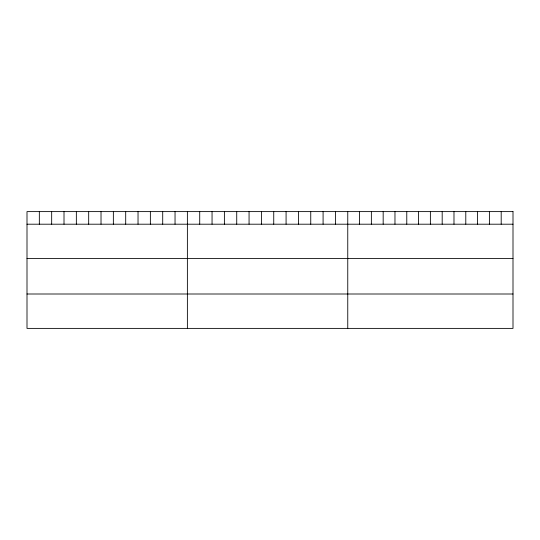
<?xml version="1.0" encoding="UTF-8"?>
<svg xmlns="http://www.w3.org/2000/svg" width="540" height="540" viewBox="0 0 540 540"><rect width="100%" height="100%" fill="white"/><g stroke="black" fill="none" stroke-linecap="round" stroke-linejoin="round"><path stroke-width="0.81" d="M27 224.201L513 224.201M27 258.579L513 258.579M27 294.003L513 294.003M501.194 211.613L501.194 224.201M489.395 211.613L489.395 224.201M477.589 211.613L477.589 224.201M465.791 211.613L465.791 224.201M453.985 211.613L453.985 224.201M442.186 211.613L442.186 224.201M430.38 211.613L430.38 224.201M418.574 211.613L418.574 224.201M406.775 211.613L406.775 224.201M394.97 211.613L394.97 224.201M383.171 211.613L383.171 224.201M371.365 211.613L371.365 224.201M359.566 211.613L359.566 224.201M347.76 211.613L347.76 328.388M335.421 211.613L335.421 224.201M323.089 211.613L323.089 224.201M310.75 211.613L310.75 224.201M298.411 211.613L298.411 224.201M286.079 211.613L286.079 224.201M273.74 211.613L273.74 224.201M261.401 211.613L261.401 224.201M249.062 211.613L249.062 224.201M236.729 211.613L236.729 224.201M224.39 211.613L224.39 224.201M212.051 211.613L212.051 224.201M199.719 211.613L199.719 224.201M187.38 211.613L187.38 328.388M175.041 211.613L175.041 224.201M162.709 211.613L162.709 224.201M150.37 211.613L150.37 224.201M138.031 211.613L138.031 224.201M125.699 211.613L125.699 224.201M113.36 211.613L113.36 224.201M101.02 211.613L101.02 224.201M88.681 211.613L88.681 224.201M76.349 211.613L76.349 224.201M64.01 211.613L64.01 224.201M51.671 211.613L51.671 224.201M39.339 211.613L39.339 224.201M513 211.613L27 211.613L27 328.388L513 328.388L513 211.613"/></g></svg>
